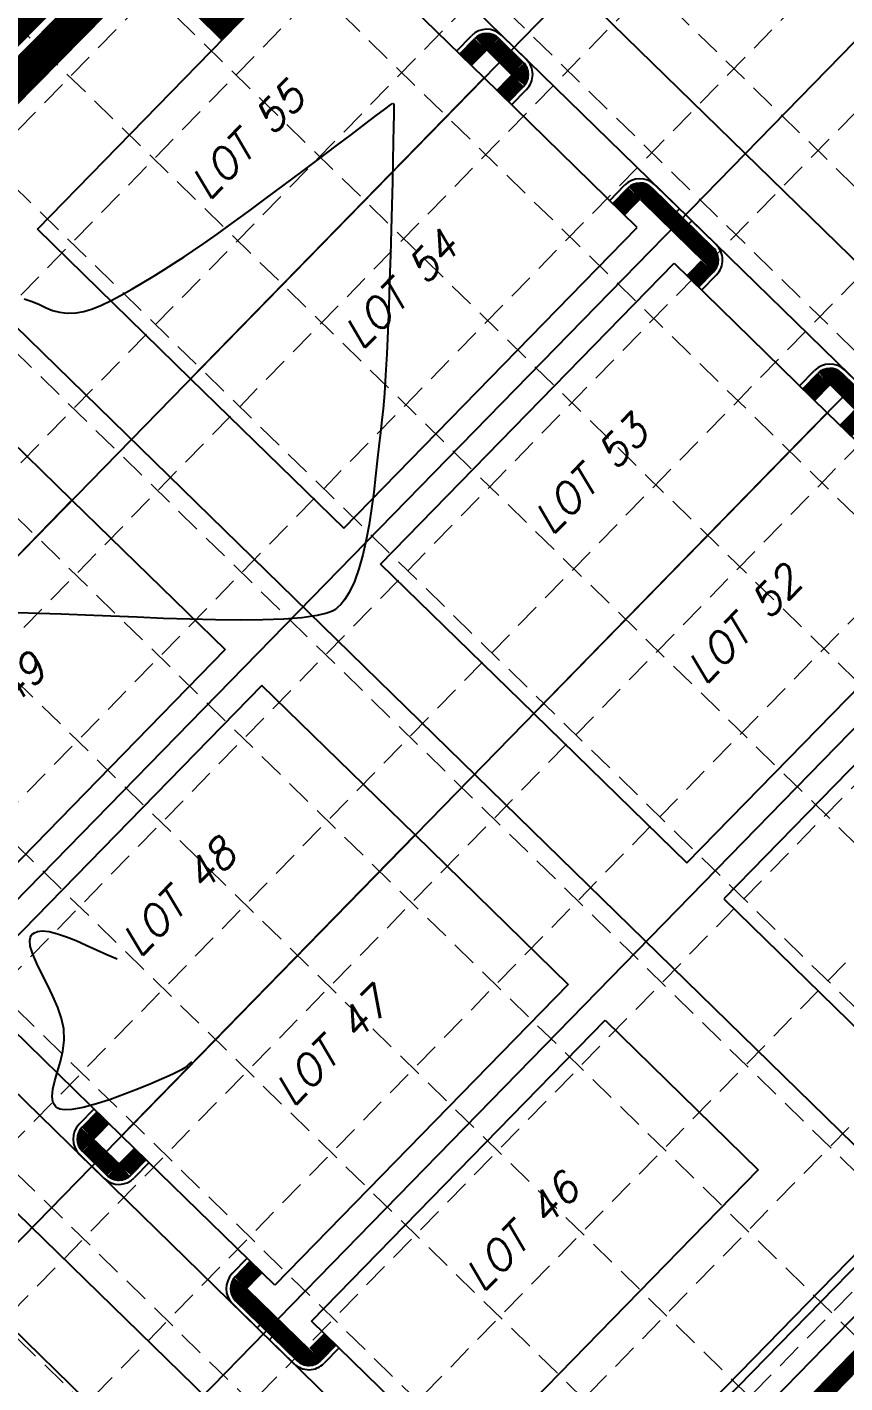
# Model space of a CAD drawing. Header units: feet. Extents: x -15 to 992, y 1644 to 2657.
# Drawn here: x 431.6 to 527.1, y 2278.3 to 2436.6 of the extents above; entities that cross this region are included whole.
import ezdxf
from ezdxf.enums import TextEntityAlignment as Align

# ---------------------------------------------------------------- set-up
doc = ezdxf.new("R2010")
doc.units = ezdxf.units.FT
doc.header["$LTSCALE"] = 30
doc.header["$MEASUREMENT"] = 0
for name, pattern in [('HIDDEN', [0.375, 0.25, -0.125]), ('HIDDEN2', [0.1875, 0.125, -0.0625]), ('x500106ebs$0$PHANTOM', [2.5, 1.25, -0.25, 0.25, -0.25, 0.25, -0.25]), ('x500106ebs$0$PHANTOM2', [1.25, 0.625, -0.125, 0.125, -0.125, 0.125, -0.125])]:
    doc.linetypes.add(name, pattern=pattern)
for name, color, linetype in [('CONTOURS', 35, 'x500106ebs$0$PHANTOM2'), ('EROSION BLANKET', 84, 'Continuous'), ('GRID', 254, 'HIDDEN'), ('LIMITS OF DISTURBANCE', 1, 'Continuous'), ('SILT FENCE', 200, 'Continuous'), ('x500106ebs$0$3-LOT-LINES', 251, 'x500106ebs$0$PHANTOM2'), ('x500106ebs$0$BND-LINES', 251, 'x500106ebs$0$PHANTOM'), ('x500106ebs$0$ROW', 251, 'x500106ebs$0$PHANTOM2'), ('x500106pbs$0$1-CURB-BACK', 1, 'Continuous'), ('x500106pbs$0$3-BLDG', 16, 'HIDDEN2'), ('x500106pbs$0$3-CURB-BACK', 16, 'HIDDEN2'), ('x500106pbs$0$3-CURB-FACE', 16, 'HIDDEN2'), ('x500106pbs$0$3-ESMT-SHARED', 16, 'HIDDEN2'), ('x500106pbs$0$3-TEXT-LOT-30', 16, 'HIDDEN2'), ('x500106pbs$0$AREA-PAVEMENT', 30, 'Continuous'), ('x500106pbs$0$AREA-SIDEWALK', 190, 'Continuous'), ('x500106pst$0$HATCH-DWU', 251, 'Continuous')]:
    doc.layers.add(name, color=color, linetype=linetype)
doc.styles.add('x500106pbs$0$SLANT 80', font='simplex', dxfattribs={"oblique": 15, "height": 2.4})

msp = doc.modelspace()

# ---------------------------------------------------------------- hatches: boundary and pattern name
at = {"layer": 'x500106pst$0$HATCH-DWU'}
h = msp.add_hatch(dxfattribs=at)
h.set_pattern_fill('ANSI31', color=5, scale=30, angle=30, style=0)
h.set_pattern_definition([(74.99999999999999, (0, 0), (-3.622221848584005, 0.9705714191344534), [])])
edge = h.paths.add_edge_path()
edge.add_line((255.7983242836366, 1930.697809170866), (256.9103195626999, 1936.015179705271))
edge.add_arc((380.7317338130041, 1910.121022583364), 126.4999999999978, 149.1260029113564, 168.1882438940524, ccw=False)
edge.add_line((272.157051857477, 1975.034722510695), (257.2236570281285, 2001.908201328402))
edge.add_line((257.2236570281285, 2001.908201328402), (258.4992732203664, 2003.215449880233))
edge.add_line((258.4992732203664, 2003.215449880233), (273.2036633233898, 1976.754077869611))
edge.add_arc((380.7317338130184, 1910.121022583353), 126.5000000000158, 135.7016666666651, 148.2143095073534, ccw=False)
edge.add_line((290.1940330540342, 1998.467922592808), (342.1040897513446, 2051.6652297891))
edge.add_line((342.1040897513446, 2051.6652297891), (333.979224528671, 2080.567131083789))
edge.add_line((333.979224528671, 2080.567131083789), (335.3904883449463, 2082.013391010014))
edge.add_line((335.3904883449463, 2082.013391010014), (343.51535356762, 2053.111489715326))
edge.add_line((343.51535356762, 2053.111489715326), (445.4664707900587, 2157.590761111852))
edge.add_line((445.4664707900587, 2157.590761111852), (437.3416055673844, 2186.492662406542))
edge.add_line((437.3416055673844, 2186.492662406542), (438.7528693836597, 2187.938922332767))
edge.add_line((438.7528693836597, 2187.938922332767), (446.8777346063339, 2159.037021038077))
edge.add_line((446.8777346063339, 2159.037021038077), (455.6187814122815, 2167.994825782244))
edge.add_line((455.6187814122815, 2167.994825782244), (455.7977096746519, 2167.820227165624))
edge.add_line((455.7977096746519, 2167.820227165624), (548.9069755328379, 2263.238389537534))
edge.add_line((548.9069755328379, 2263.238389537534), (540.7039866060978, 2292.418193729295))
edge.add_line((540.7039866060978, 2292.418193729295), (542.1152504223732, 2293.86445365552))
edge.add_line((542.1152504223732, 2293.86445365552), (550.3182393491134, 2264.68464946376))
edge.add_line((550.3182393491134, 2264.68464946376), (625.7303668454006, 2341.966824980114))
edge.add_line((625.7303668454006, 2341.966824980114), (617.5273779186596, 2371.146629171878))
edge.add_line((617.5273779186596, 2371.146629171878), (618.9386417349349, 2372.592889098104))
edge.add_line((618.9386417349349, 2372.592889098104), (627.141630661676, 2343.413084906339))
edge.add_line((627.141630661676, 2343.413084906339), (635.9834820259335, 2352.474193930955))
edge.add_line((635.9834820259335, 2352.474193930955), (636.0729461571117, 2352.386894622652))
edge.add_line((636.0729461571117, 2352.386894622652), (677.2054492600564, 2394.539389582904))
edge.add_arc((749.5819313885198, 2323.914249160341), 101.1249999999932, 104.8013327740087, 135.7016666666657, ccw=False)
edge.add_line((723.7477048671241, 2421.683663421856), (731.2801589707849, 2423.674011088813))
edge.add_line((731.2801589707849, 2423.674011088813), (731.8549625275028, 2421.498671834539))
edge.add_line((731.8549625275028, 2421.498671834539), (724.3225084238426, 2419.508324167583))
edge.add_arc((749.5819313883146, 2323.914249160694), 98.87499999959996, 104.8013327739458, 135.701666666729)
edge.add_line((678.815803621382, 2392.968002033329), (637.6833005184368, 2350.815507073077))
edge.add_line((637.6833005184368, 2350.815507073077), (637.7727646496215, 2350.728207764767))
edge.add_line((637.7727646496215, 2350.728207764767), (636.1888414833721, 2349.105006932187))
edge.add_line((636.1888414833721, 2349.105006932187), (645.420024565619, 2346.752293838427))
edge.add_line((645.420024565619, 2346.752293838427), (644.0087607493433, 2345.306033912202))
edge.add_line((644.0087607493433, 2345.306033912202), (634.7775776670967, 2347.658747005962))
edge.add_line((634.7775776670967, 2347.658747005962), (559.3654501708144, 2270.376571489604))
edge.add_line((559.3654501708144, 2270.376571489604), (568.5966332530572, 2268.023858395843))
edge.add_line((568.5966332530572, 2268.023858395843), (567.1853694367816, 2266.577598469618))
edge.add_line((567.1853694367816, 2266.577598469618), (557.9541863545389, 2268.930311563378))
edge.add_line((557.9541863545389, 2268.930311563378), (457.5869922983468, 2166.07424099943))
edge.add_line((457.5869922983468, 2166.07424099943), (457.7659205607161, 2165.89964238281))
edge.add_line((457.7659205607161, 2165.89964238281), (456.2828019527727, 2164.379745830677))
edge.add_line((456.2828019527727, 2164.379745830677), (465.2342522143438, 2162.09832707309))
edge.add_line((465.2342522143438, 2162.09832707309), (463.8229883980682, 2160.652067146865))
edge.add_line((463.8229883980682, 2160.652067146865), (454.871538136497, 2162.933485904451))
edge.add_line((454.871538136497, 2162.933485904451), (352.920420914056, 2058.454214507924))
edge.add_line((352.920420914056, 2058.454214507924), (361.8718711756304, 2056.172795750337))
edge.add_line((361.8718711756304, 2056.172795750337), (360.4606073593548, 2054.726535824112))
edge.add_line((360.4606073593548, 2054.726535824112), (351.5091570977805, 2057.007954581699))
edge.add_line((351.5091570977805, 2057.007954581699), (292.3411722024683, 1996.372739193375))
edge.add_arc((380.7317338130316, 1910.121022583343), 123.5000000000321, 135.7016666666661, 146.7224489721912)
edge.add_line((277.4829663010488, 1977.884892066014), (285.163806751892, 1977.562547039276))
edge.add_line((285.163806751892, 1977.562547039276), (283.5218891579227, 1975.879913650014))
edge.add_line((283.5218891579227, 1975.879913650014), (276.3836188671756, 1976.179488409113))
edge.add_arc((380.7317338130059, 1910.121022583364), 123.4999999999996, 147.6637948418411, 168.1882438940524)
edge.add_line((259.8467957899799, 1935.401089022538), (258.7348005109166, 1930.083718488133))
edge.add_line((258.7348005109166, 1930.083718488133), (255.7983242836366, 1930.697809170866))

# ---------------------------------------------------------------- linework, layer by layer
at = {"layer": 'CONTOURS', "lineweight": -3}
for p, q in [((472.3344768676716, 2426.296746147361, 469), (473.3432632341248, 2427.061669390371, 469)), ((473.3432632341248, 2427.061669390371, 469), (473.9873095006851, 2427.550692021328, 469)), ((473.9873095006851, 2427.550692021328, 469), (474.2141263620802, 2427.723006846598, 469)), ((474.2141263620802, 2427.723006846598, 469), (474.2681677376263, 2427.740019823367, 469)), ((474.2681677376263, 2427.740019823367, 469), (474.3281615123901, 2427.683218345819, 469)), ((474.3281615123901, 2427.683218345819, 469), (474.3974519566582, 2427.59384856001, 469)), ((474.39438078481, 2427.28021369637, 469), (474.3797846166642, 2426.399640804286, 469)), ((474.3974519566582, 2427.59384856001, 469), (474.39438078481, 2427.28021369637, 469)), ((469.4326410561748, 2424.102426599721, 469), (471.0134397065974, 2425.296729485933, 469)), ((471.0134397065974, 2425.296729485933, 469), (472.3344768676716, 2426.296746147361, 469)), ((474.3539830216469, 2425.019129627359, 469), (474.3172955691834, 2423.205679909194, 469)), ((474.3797846166642, 2426.399640804286, 469), (474.3539830216469, 2425.019129627359, 469)), ((467.6445702216761, 2422.754644682358, 469), (469.4326410561748, 2424.102426599721, 469)), ((465.701716508373, 2421.29419092748, 469), (467.6445702216761, 2422.754644682358, 469)), ((474.3172955691834, 2423.205679909194, 469), (474.2700418287, 2421.026291393393, 469)), ((463.6565692215386, 2419.761872528719, 469), (465.701716508373, 2421.29419092748, 469)), ((474.2700418287, 2421.026291393393, 469), (474.2125413696217, 2418.547963823559, 469)), ((461.5616176664441, 2418.198496679712, 469), (463.6565692215386, 2419.761872528719, 469)), ((474.2125413696217, 2418.547963823559, 469), (474.1451137613744, 2415.837696943295, 469)), ((459.4693511483624, 2416.644870574091, 469), (461.5616176664441, 2418.198496679712, 469)), ((457.4322589725657, 2415.141801405492, 469), (459.4693511483624, 2416.644870574091, 469)), ((474.1451137613744, 2415.837696943295, 469), (474.0680785733839, 2412.962490496205, 469)), ((455.5028304443263, 2413.730096367547, 469), (457.4322589725657, 2415.141801405492, 469)), ((452.1769215516076, 2411.344007458158, 469), (453.7335548689161, 2412.45056265389, 469)), ((453.7335548689161, 2412.45056265389, 469), (455.5028304443263, 2413.730096367547, 469)), ((474.0680785733839, 2412.962490496205, 469), (473.9817553750763, 2409.989344225891, 469)), ((450.885419797673, 2410.451237973984, 469), (452.1769215516076, 2411.344007458158, 469)), ((447.5081951658008, 2408.299694154059, 469), (448.7282044724222, 2409.069931872715, 469)), ((448.7282044724222, 2409.069931872715, 469), (449.9115389123845, 2409.813061395002, 469)), ((449.9115389123845, 2409.813061395002, 469), (450.885419797673, 2410.451237973984, 469)), ((473.9817553750763, 2409.989344225891, 469), (473.8864637358768, 2406.985257875957, 469)), ((445.01682411872, 2406.753042501071, 469), (446.2661790340549, 2407.521135332392, 469)), ((446.2661790340549, 2407.521135332392, 469), (447.5081951658008, 2408.299694154059, 469)), ((442.5547701034232, 2405.323403182906, 469), (443.7747984613311, 2406.014202753457, 469)), ((443.7747984613311, 2406.014202753457, 469), (445.01682411872, 2406.753042501071, 469)), ((473.8864637358768, 2406.985257875957, 469), (473.782523225211, 2404.017231190004, 469)), ((431.2046211102713, 2404.913634815423, 469), (432.1534137380552, 2404.580376202697, 469)), ((432.1534137380552, 2404.580376202697, 469), (432.9874348747953, 2404.218685849854, 469)), ((440.2393774521911, 2404.161072946431, 469), (441.3714070865317, 2404.699430882778, 469)), ((441.3714070865317, 2404.699430882778, 469), (442.5547701034232, 2405.323403182906, 469)), ((432.9874348747953, 2404.218685849854, 469), (433.7598845509772, 2403.864672278888, 469)), ((433.7598845509772, 2403.864672278888, 469), (434.5239627970861, 2403.554444011791, 469)), ((434.5239627970861, 2403.554444011791, 469), (435.3328696436074, 2403.324109570559, 469)), ((435.3328696436074, 2403.324109570559, 469), (436.2398051210266, 2403.209777477184, 469)), ((436.2398051210266, 2403.209777477184, 469), (437.2979692598287, 2403.24755625366, 469)), ((437.2979692598287, 2403.24755625366, 469), (438.1879904973048, 2403.416348538513, 469)), ((438.1879904973048, 2403.416348538513, 469), (439.1733492419373, 2403.727116467224, 469)), ((439.1733492419373, 2403.727116467224, 469), (440.2393774521911, 2404.161072946431, 469)), ((473.782523225211, 2404.017231190004, 469), (473.670253412505, 2401.152263911637, 469)), ((473.670253412505, 2401.152263911637, 469), (473.5499738671842, 2398.457355784458, 469)), ((473.5499738671842, 2398.457355784458, 469), (473.4220041586746, 2395.999506552071, 469)), ((473.4220041586746, 2395.999506552071, 469), (473.2866638564014, 2393.845715958078, 469)), ((473.2866638564014, 2393.845715958078, 469), (473.1442725297911, 2392.062983746082, 469)), ((473.1442725297911, 2392.062983746082, 469), (472.9951497482689, 2390.718309659687, 469)), ((472.9951497482689, 2390.718309659687, 469), (472.8139488452916, 2389.287017885968, 469)), ((472.8139488452916, 2389.287017885968, 469), (472.6349808706163, 2387.6956942845, 469)), ((472.6349808706163, 2387.6956942845, 469), (472.4500921200804, 2385.97895925181, 469)), ((472.4500921200804, 2385.97895925181, 469), (472.2511288895221, 2384.171433184425, 469)), ((472.2511288895221, 2384.171433184425, 469), (472.0299374747788, 2382.307736478874, 469)), ((472.0299374747788, 2382.307736478874, 469), (471.7783641716883, 2380.422489531682, 469)), ((471.7783641716883, 2380.422489531682, 469), (471.4882552760882, 2378.550312739379, 469)), ((471.4882552760882, 2378.550312739379, 469), (471.1514570838165, 2376.72582649849, 469)), ((471.1514570838165, 2376.72582649849, 469), (470.7598158907108, 2374.983651205544, 469)), ((470.7598158907108, 2374.983651205544, 469), (470.3051779926091, 2373.358407257067, 469)), ((470.3051779926091, 2373.358407257067, 469), (469.7793896853486, 2371.884715049586, 469)), ((469.7793896853486, 2371.884715049586, 469), (469.1742972647678, 2370.59719497963, 469)), ((468.6276450775149, 2369.724487769149, 469), (468.1784123128507, 2369.17335330772, 469)), ((469.1742972647678, 2370.59719497963, 469), (468.6276450775149, 2369.724487769149, 469)), ((432.8773078443987, 2368.148174785827, 469), (430.4896333503352, 2368.197550761484, 469)), ((435.5168094818227, 2368.061570468578, 469), (432.8773078443987, 2368.148174785827, 469)), ((438.3530766899762, 2367.949103123098, 469), (435.5168094818227, 2368.061570468578, 469)), ((441.331047896228, 2367.822138062747, 469), (438.3530766899762, 2367.949103123098, 469)), ((465.4243091827893, 2367.902332054815, 469), (463.648772762052, 2367.648337447799, 469)), ((466.5529648305524, 2368.176374106873, 469), (465.4243091827893, 2367.902332054815, 469)), ((467.2107546761547, 2368.427051438298, 469), (466.5529648305524, 2368.176374106873, 469)), ((467.552815808212, 2368.617031493224, 469), (467.2107546761547, 2368.427051438298, 469)), ((467.6935852669944, 2368.7191528384, 469), (467.552815808212, 2368.617031493224, 469)), ((467.8592579184678, 2368.859320945986, 469), (467.6935852669944, 2368.7191528384, 469)), ((468.1784123128507, 2369.17335330772, 469), (467.8592579184678, 2368.859320945986, 469)), ((444.3956615279471, 2367.692040600885, 469), (441.331047896228, 2367.822138062747, 469)), ((447.4918560125027, 2367.570176050873, 469), (444.3956615279471, 2367.692040600885, 469)), ((450.5645697772632, 2367.46790972607, 469), (447.4918560125027, 2367.570176050873, 469)), ((453.5587412495975, 2367.396606939836, 469), (450.5645697772632, 2367.46790972607, 469)), ((456.4193088568745, 2367.367633005531, 469), (453.5587412495975, 2367.396606939836, 469)), ((459.0912110264635, 2367.392353236517, 469), (456.4193088568745, 2367.367633005531, 469)), ((461.5193861857331, 2367.482132946153, 469), (459.0912110264635, 2367.392353236517, 469)), ((463.648772762052, 2367.648337447799, 469), (461.5193861857331, 2367.482132946153, 469)), ((431.8570974594259, 2329.925695645309, 469), (431.9288643040254, 2330.316284786983, 469)), ((431.9212709493058, 2329.290466386879, 469), (431.8570974594259, 2329.925695645309, 469)), ((431.9288643040254, 2330.316284786983, 469), (432.0411743195509, 2330.531610395033, 469)), ((432.0411743195509, 2330.531610395033, 469), (432.1181432952565, 2330.624914175111, 469)), ((432.1181432952565, 2330.624914175111, 469), (432.2061135131971, 2330.708349860098, 469)), ((432.2061135131971, 2330.708349860098, 469), (432.4044014544686, 2330.846320892341, 469)), ((432.4044014544686, 2330.846320892341, 469), (432.7549137302051, 2330.984783130878, 469)), ((432.7549137302051, 2330.984783130878, 469), (433.3135392579893, 2331.052061700508, 469)), ((433.3135392579893, 2331.052061700508, 469), (434.1417840629135, 2330.970120595287, 469)), ((434.1417840629135, 2330.970120595287, 469), (435.092744531911, 2330.732908850316, 469)), ((435.092744531911, 2330.732908850316, 469), (436.1431840012574, 2330.37173091974, 469)), ((436.1431840012574, 2330.37173091974, 469), (437.2698658072281, 2329.917891257706, 469)), ((437.2698658072281, 2329.917891257706, 469), (438.4495532860997, 2329.402694318361, 469)), ((432.21417990695, 2328.337668721484, 469), (431.9212709493058, 2329.290466386879, 469)), ((432.6860782736087, 2327.241092876754, 469), (432.21417990695, 2328.337668721484, 469)), ((438.4495532860997, 2329.402694318361, 469), (439.6590097741473, 2328.857444555852, 469)), ((439.6590097741473, 2328.857444555852, 469), (440.8749986076471, 2328.313446424325, 469)), ((440.8749986076471, 2328.313446424325, 469), (442.0742831228747, 2327.802004377926, 469)), ((433.2755355407335, 2326.035692103827, 469), (432.6860782736087, 2327.241092876754, 469)), ((433.9211211997756, 2324.756419653843, 469), (433.2755355407335, 2326.035692103827, 469)), ((434.5614047421864, 2323.43822877794, 469), (433.9211211997756, 2324.756419653843, 469)), ((435.1349556594171, 2322.116072727258, 469), (434.5614047421864, 2323.43822877794, 469)), ((435.5803434429192, 2320.824904752933, 469), (435.1349556594171, 2322.116072727258, 469)), ((435.8361375841439, 2319.599678106104, 469), (435.5803434429192, 2320.824904752933, 469)), ((435.8734644393903, 2318.295957586917, 469), (435.8361375841439, 2319.599678106104, 469)), ((435.7188848311439, 2317.020493797991, 469), (435.8734644393903, 2318.295957586917, 469)), ((435.1082516323054, 2314.627124364501, 469), (435.440960111438, 2315.791483727719, 469)), ((435.440960111438, 2315.791483727719, 469), (435.7188848311439, 2317.020493797991, 469)), ((450.6706127032346, 2315.685206901686, 469), (450.4949051978228, 2315.521566358188, 469)), ((450.7647277741301, 2315.775007096388, 469), (450.6706127032346, 2315.685206901686, 469)), ((434.7893207457785, 2313.54561269673, 469), (435.1082516323054, 2314.627124364501, 469)), ((448.1356835478882, 2314.131153276331, 469), (447.2275864060448, 2313.727882179728, 469)), ((448.6418536690867, 2314.362141291043, 469), (448.1356835478882, 2314.131153276331, 469)), ((449.175238336757, 2314.615972070806, 469), (448.6418536690867, 2314.362141291043, 469)), ((449.5961350714049, 2314.84077372712, 469), (449.175238336757, 2314.615972070806, 469)), ((449.9626268827219, 2315.079946574088, 469), (449.5961350714049, 2314.84077372712, 469)), ((450.2556805694901, 2315.310797120008, 469), (449.9626268827219, 2315.079946574088, 469)), ((450.4949051978228, 2315.521566358188, 469), (450.2556805694901, 2315.310797120008, 469)), ((434.467037158674, 2311.703920401117, 469), (434.5527288038904, 2312.565145712803, 469)), ((434.5527288038904, 2312.565145712803, 469), (434.7893207457785, 2313.54561269673, 469)), ((444.5463287323253, 2312.600036901401, 469), (442.9435270363999, 2311.973235799956, 469)), ((446.0027416615319, 2313.201214541371, 469), (444.5463287323253, 2312.600036901401, 469)), ((447.2275864060448, 2313.727882179728, 469), (446.0027416615319, 2313.201214541371, 469)), ((434.5532052846706, 2311.113022531984, 469), (434.467037158674, 2311.703920401117, 469)), ((434.7311221680502, 2310.733178040026, 469), (434.5532052846706, 2311.113022531984, 469)), ((439.639475016296, 2310.838309373193, 469), (438.1085835280683, 2310.427957128152, 469)), ((441.2795159917318, 2311.369697777174, 469), (439.639475016296, 2310.838309373193, 469)), ((442.9435270363999, 2311.973235799956, 469), (441.2795159917318, 2311.369697777174, 469)), ((434.9119087805859, 2310.512288641088, 469), (434.7311221680502, 2310.733178040026, 469)), ((435.0226001663877, 2310.41198274805, 469), (434.9119087805859, 2310.512288641088, 469)), ((435.1278098387843, 2310.339005437254, 469), (435.0226001663877, 2310.41198274805, 469)), ((435.3894875012954, 2310.229476324715, 469), (435.1278098387843, 2310.339005437254, 469)), ((435.8999282592001, 2310.150380043727, 469), (435.3894875012954, 2310.229476324715, 469)), ((436.772020945024, 2310.187527582188, 469), (435.8999282592001, 2310.150380043727, 469)), ((438.1085835280683, 2310.427957128152, 469), (436.772020945024, 2310.187527582188, 469))]:
    msp.add_line(p, q, dxfattribs=at)
at = {"layer": 'EROSION BLANKET', "linetype": 'Continuous', "const_width": 2}
for points in [[(469.1319115710317, 2446.128720128168), (470.7716225078858, 2447.843039301391, 0.4011770673599576), (470.7717841314345, 2449.234910436202), (469.3306793297331, 2450.874974037968, 0.3510679326898106), (468.0864713062523, 2450.83341142784), (454.2900384590852, 2436.438409654362), (446.4518799459059, 2444.086903051223), (477.6320315440792, 2476.231178604914)], [(482.8048874632049, 2432.804749635826), (484.5551946022978, 2434.59846038265, -0.3845066189077597), (485.9250709588554, 2434.5731585024), (488.7743175791802, 2431.733852352148, -0.359083944522087), (488.8309287646754, 2430.427600196359), (487.0908162720395, 2428.639853312556)], [(500.6468911211797, 2415.321537942319), (502.4821670579414, 2417.20232451836, -0.3917851036990403), (503.8008039338582, 2417.163272690572), (510.9871479949416, 2410.130522536655, -0.4275767894525164), (510.9710590880557, 2408.717839470926), (509.2517015259327, 2406.938063933388)], [(522.9212219177039, 2393.705982510647), (524.6715290567968, 2395.49969325747, -0.3845066189077597), (526.0414054133544, 2395.474391377221), (528.8906520336792, 2392.635085226969, -0.359083944522087), (528.9472632191744, 2391.32883307118), (527.2071507265384, 2389.541086187377)], [(480.5398141502568, 2270.156891343365), (479.0581771341734, 2268.510557031241, 0.5941614638197928), (479.2391842447327, 2266.58485648812), (487.6458824277209, 2258.246882468135, 0.3878215604443712), (506.9037962885667, 2258.827609442609), (575.192511930364, 2329.066610910402, 0.3799901442328473), (575.2580389342278, 2347.578014934403), (566.0501220580144, 2356.426838412245, 0.2755512110774802), (564.7750818621038, 2356.413173521087), (562.9751195090656, 2354.553179524905)], [(440.4223686161025, 2309.159809392181), (438.6720614770096, 2307.366098645357, 0.3845066189077597), (438.7309045039018, 2305.997252811969), (441.639138065519, 2303.218396344036, 0.359083944522087), (442.946384859856, 2303.193792695434), (444.6909795950309, 2304.977165796492)], [(458.3512304375699, 2291.785666936274), (456.515954500808, 2289.904880360232, 0.3917851036990403), (456.5872884789519, 2288.587595379924), (463.7939252746039, 2281.575641173909, 0.4275767894525164), (465.2057906068403, 2281.626322341508), (466.9429246818943, 2283.38875151618)]]:
    msp.add_lwpolyline(points, format="xyb", dxfattribs=at)
at = {"layer": 'GRID', "color": 252, "linetype": 'HIDDEN', "lineweight": 0, "ltscale": 0.4}
for p, q in [((24.88136322551452, 2009.208822167126), (618.9592327108123, 2617.64821599719)), ((34.69490183567683, 1999.626921046395), (628.7727713209746, 2608.06631487646)), ((44.12338714910766, 1989.715171299216), (638.2012566344054, 2598.15456512928)), ((53.93692575926991, 1980.133270178485), (648.0147952445677, 2588.57266400855)), ((63.75046436943228, 1970.551369057755), (657.8283338547301, 2578.990762887819)), ((73.56400297959465, 1960.969467937024), (667.6418724648923, 2569.408861767089)), ((83.3775415897569, 1951.387566816293), (677.4554110750546, 2559.826960646358)), ((93.19108019991927, 1941.805665695563), (687.268949685217, 2550.245059525627)), ((103.0046188100816, 1932.223764574832), (697.0824882953793, 2540.663158404896)), ((112.8181574202439, 1922.641863454102), (706.8960269055417, 2531.081257284166)), ((122.6316960304063, 1913.059962333371), (716.7095655157041, 2521.499356163436)), ((132.4452346405686, 1903.47806121264), (726.5231041258663, 2511.917455042705)), ((142.2587732507309, 1893.89616009191), (736.3366427360287, 2502.335553921974)), ((455.218585382797, 2489.279090459768), (798.7357796350107, 2153.870231397759)), ((445.6366842620664, 2479.465551849606), (789.1538785142801, 2144.056692787597)), ((436.0547831413357, 2469.652013239443), (779.5719773935496, 2134.243154177434)), ((426.4728820206051, 2459.838474629281), (769.9900762728189, 2124.429615567272)), ((416.8909808998745, 2450.024936019118), (760.4081751520882, 2114.616076957109)), ((407.3090797791439, 2440.211397408956), (750.8262740313577, 2104.802538346947)), ((397.7271786584133, 2430.397858798794), (741.244372910627, 2094.988999736785)), ((388.1452775376827, 2420.584320188631), (731.6624717898965, 2085.175461126622)), ((378.5633764169521, 2410.770781578469), (722.0805706691658, 2075.36192251646)), ((368.9814752962214, 2400.957242968307), (712.4986695484351, 2065.548383906298)), ((359.3995741754908, 2391.143704358145), (702.9167684277046, 2055.734845296136)), ((349.8176730547602, 2381.330165747982), (693.334867306974, 2045.921306685973)), ((340.2357719340296, 2371.51662713782), (683.7529661862434, 2036.107768075811))]:
    msp.add_line(p, q, dxfattribs=at)
at = {"layer": 'LIMITS OF DISTURBANCE', "linetype": 'HIDDEN', "ltscale": 3, "const_width": 4}
msp.add_lwpolyline([(99.87799196693595, 2101.04260152411), (546.2491258978876, 2554.887884681529), (555.1327804243257, 2546.709229397255), (591.9834284274668, 2571.478746412585), (859.1579741986843, 2305.02584809889), (375.4263644036077, 1810.860391798892), (93.5953546354117, 2088.413520330259), (90.24102843307594, 2091.346127704026)], close=True, dxfattribs=at)
at = {"layer": 'SILT FENCE', "linetype": 'Continuous', "const_width": 4}
msp.add_lwpolyline([(836.8651913005059, 2320.689833951234), (591.6707909093144, 2565.102814460291), (554.5842939972349, 2540.812678434927), (546.8029642104742, 2548.482180285833), (96.55722308693112, 2091.613589474177)], dxfattribs=at)
at = {"layer": 'x500106ebs$0$3-LOT-LINES', "color": 7, "linetype": 'Continuous'}
for p, q in [((340.3524062217626, 2282.546637043877), (495.3959777798387, 2441.434934028)), ((380.4323369925323, 2243.436546921119), (535.47590855061, 2402.324843905244))]:
    msp.add_line(p, q, dxfattribs=at)
for points in [[(515.43594316523, 2421.879888966621), (625.4092799072632, 2534.580312550832)], [(469.0547862482654, 2467.138730290341), (586.2915350635552, 2352.738836785318)], [(360.3923716071488, 2262.991591982495), (515.4359431652263, 2421.87988896662)], [(416.9395777034558, 2414.599480432608), (534.6103445441985, 2299.776071123942)], [(400.4723023779187, 2223.881501859738), (555.5158739359973, 2382.769798843864)], [(364.9263048945903, 2361.960761445492), (482.9291540248418, 2246.813305462565)]]:
    msp.add_lwpolyline(points, dxfattribs=at)
at = {"layer": 'x500106ebs$0$BND-LINES', "color": 7, "linetype": 'Continuous'}
msp.add_lwpolyline([(313.0856590147096, 2309.153592697601), (384.1450676010837, 2381.539245598766), (549.7248119501, 2548.466662943295)], dxfattribs=at)
at = {"layer": 'x500106ebs$0$ROW', "color": 7, "linetype": 'Continuous'}
msp.add_lwpolyline([(220.97302955679, 1978.361269154163), (623.2687888705782, 2390.633041785281, 0.1990740827133552), (630.3738926462315, 2408.414609967078, -2.416339559352532), (680.9509481426815, 2359.061401002647, 0.199074082713358), (663.3487196413502, 2351.522951662525), (261.0529603275617, 1939.251179031406)], format="xyb", dxfattribs=at)
at = {"layer": 'x500106pbs$0$1-CURB-BACK', "color": 7, "linetype": 'Continuous'}
msp.add_line((507.5374868900568, 2258.429240792725), (575.2817501383885, 2327.853406592072), dxfattribs=at)
at = {"layer": 'x500106pbs$0$3-BLDG', "color": 7, "linetype": 'Continuous'}
for p, q in [((432.7477061494309, 2413.029517769221), (467.0272345457224, 2448.159099947774)), ((467.0272345457224, 2448.159099947774), (484.9200607826687, 2430.699238285821)), ((484.9200607826687, 2430.699238285821), (450.6405323863777, 2395.569656107275)), ((484.9200607826687, 2430.699238285821), (450.6405323863777, 2395.569656107275)), ((502.8128870196228, 2413.239376623883), (484.9200607826687, 2430.699238285821)), ((450.6405323863777, 2395.569656107275), (432.7477061494309, 2413.029517769221)), ((468.5333586233309, 2378.109794445329), (502.8128870196228, 2413.239376623883)), ((472.8276369201997, 2373.919427646463), (507.1071653164911, 2409.049009825016)), ((507.1071653164911, 2409.049009825016), (524.9999915534379, 2391.589148163063)), ((436.7890421345909, 2381.374680625984), (418.89621589764, 2398.834542287925)), ((450.6405323863777, 2395.569656107275), (468.5333586233309, 2378.109794445329)), ((524.9999915534379, 2391.589148163063), (490.7204631571461, 2356.459565984517)), ((524.9999915534379, 2391.589148163063), (490.7204631571461, 2356.459565984517)), ((542.8928177903915, 2374.129286501124), (524.9999915534379, 2391.589148163063)), ((402.5095137383054, 2346.245098447432), (436.7890421345909, 2381.374680625984)), ((402.5095137383054, 2346.245098447432), (436.7890421345909, 2381.374680625984)), ((436.7890421345909, 2381.374680625984), (454.6818683715423, 2363.914818964035)), ((490.7204631571461, 2356.459565984517), (472.8276369201997, 2373.919427646463)), ((508.6132893941001, 2338.999704322571), (542.8928177903915, 2374.129286501124)), ((547.1870960872601, 2369.938919702258), (512.9075676909687, 2334.809337523712)), ((454.6818683715423, 2363.914818964035), (420.4023399752495, 2328.785236785483)), ((458.9761466684071, 2359.724452165172), (424.6966182721138, 2324.59486998662)), ((476.8689729053584, 2342.26459050323), (458.9761466684071, 2359.724452165172)), ((490.7204631571461, 2356.459565984517), (508.6132893941001, 2338.999704322571)), ((442.5894445090729, 2307.135008324679), (476.8689729053584, 2342.26459050323)), ((442.5894445090729, 2307.135008324679), (476.8689729053584, 2342.26459050323)), ((476.8689729053584, 2342.26459050323), (494.7617991423098, 2324.804728841282)), ((512.9075676909687, 2334.809337523712), (530.8003939279223, 2317.349475861766)), ((424.6966182721138, 2324.59486998662), (442.5894445090729, 2307.135008324679)), ((494.7617991423098, 2324.804728841282), (460.4822707460165, 2289.67514666273)), ((464.7765490428873, 2285.48477986386), (499.0560774391728, 2320.614362042412)), ((499.0560774391728, 2320.614362042412), (516.9489036761241, 2303.154500380464)), ((460.4822707460165, 2289.67514666273), (442.5894445090729, 2307.135008324679)), ((516.9489036761241, 2303.154500380464), (482.6693752798313, 2268.024918201912)), ((482.6693752798313, 2268.024918201912), (464.7765490428873, 2285.48477986386))]:
    msp.add_line(p, q, dxfattribs=at)
at = {"layer": 'x500106pbs$0$3-CURB-BACK', "color": 7, "linetype": 'Continuous'}
for p, q in [((482.0572085847591, 2433.492816151736), (483.8031947509554, 2435.282098775433)), ((486.6314097828668, 2435.316735941433), (489.4942619807813, 2432.523158075522)), ((487.7829129805784, 2427.905660419906), (489.5288991467822, 2429.69494304361)), ((499.9500348217106, 2416.032954489779), (501.6960209879297, 2417.822237113499)), ((504.5242360198412, 2417.8568742795), (511.6813665146223, 2410.872929614726)), ((509.9700175144056, 2406.255431959096), (511.7160036806225, 2408.044714582814)), ((522.1371393555278, 2394.382726028978), (523.8831255217367, 2396.172008652688)), ((526.7113405536479, 2396.206645818689), (529.5741927515624, 2393.413067952777)), ((439.7265923111505, 2309.928586190583), (437.9806061449414, 2308.139303566873)), ((438.0152433109416, 2305.311088534962), (440.8780955088552, 2302.517510669048)), ((445.452296706983, 2304.341430458765), (443.706310540767, 2302.552147835048)), ((457.6194185481177, 2292.468724528636), (455.8734323818985, 2290.679441904915)), ((455.9080695478988, 2287.851226873004), (463.0652000426753, 2280.867282208225)), ((467.6394012408036, 2282.691201997944), (465.8934150745872, 2280.901919374226))]:
    msp.add_line(p, q, dxfattribs=at)
for centre, start, end in [((485.2346208499116, 2433.885309842477), 45.70166666668188, 135.7016666666658), ((488.0974730478261, 2431.091731976566), 315.7016666666657, 45.70166666668188), ((503.127447086886, 2416.425448180544), 45.70166666667959, 135.7016666666612), ((510.2845775816667, 2409.44150351577), 315.7016666666611, 45.70166666667959), ((525.3145516206928, 2394.775219719732), 45.70166666668188, 135.7016666666658), ((439.4120322438981, 2306.742514633917), 135.7016666666704, 225.701666666652), ((442.2748844418112, 2303.948936768004), 225.701666666652, 315.7016666666703), ((457.3048584808539, 2289.28265297196), 135.7016666666705, 225.7016666666519), ((464.4619889756314, 2282.298708307182), 225.7016666666519, 315.7016666666705)]:
    msp.add_arc(centre, 2, start, end, dxfattribs=at)
at = {"layer": 'x500106pbs$0$3-CURB-FACE', "color": 7, "linetype": 'Continuous'}
for p, q in [((481.69935206002, 2433.842013384975), (483.4453382262161, 2435.631296008673)), ((486.9806070161052, 2435.674592466174), (489.8434592140199, 2432.881014600262)), ((488.1407695053174, 2427.556463186667), (489.886755671521, 2429.345745810371)), ((499.5921782969712, 2416.382151723018), (501.3381644631921, 2418.171434346739)), ((504.8734332530802, 2418.21473080424), (507.7362854509892, 2415.421152938335)), ((507.7362854509892, 2415.421152938335), (507.3870882177492, 2415.063296413595)), ((509.167711549945, 2414.02436400538), (508.8185143167055, 2413.66650748064)), ((512.0305637478617, 2411.230786139467), (509.167711549945, 2414.02436400538)), ((510.3278740391446, 2405.906234725857), (512.0738602053624, 2407.695517349576)), ((521.7792828307888, 2394.731923262217), (523.5252689969975, 2396.521205885927)), ((527.0605377868869, 2396.564502343428), (529.9233899848014, 2393.770924477516)), ((439.3687357864111, 2310.277783423821), (437.6227496202029, 2308.488500800112)), ((437.6660460777031, 2304.953232010223), (440.5288982756161, 2302.159654144309)), ((445.8101532317224, 2303.992233225526), (444.064167065506, 2302.202950601809)), ((457.2615620233787, 2292.817921761875), (455.5155758571591, 2291.028639138153)), ((455.5588723146589, 2287.493370348265), (458.4217245125651, 2284.699792482357)), ((458.4217245125651, 2284.699792482357), (458.770921745805, 2285.057649007097)), ((459.853150611521, 2283.303003549401), (460.20234784476, 2283.660860074141)), ((462.7160028094354, 2280.509425683485), (459.853150611521, 2283.303003549401)), ((467.9972577655435, 2282.342004764706), (466.2512715993257, 2280.552722140987))]:
    msp.add_line(p, q, dxfattribs=at)
for centre, start, end in [((485.2346208499112, 2433.885309842478), 45.70166666668188, 135.7016666666658), ((488.0974730478259, 2431.091731976566), 315.701666666668, 45.70166666668188), ((503.127447086886, 2416.425448180544), 45.70166666667959, 135.7016666666612), ((510.2845775816671, 2409.441503515771), 315.7016666666611, 45.70166666667959), ((525.3145516206928, 2394.775219719732), 45.70166666668188, 135.701666666668), ((439.4120322438986, 2306.742514633917), 135.701666666652, 225.701666666652), ((442.2748844418112, 2303.948936768003), 225.701666666652, 315.7016666666519), ((457.3048584808539, 2289.28265297196), 135.7016666666705, 225.7016666666519), ((464.4619889756304, 2282.298708307181), 225.7016666666519, 315.7016666666705)]:
    msp.add_arc(centre, 2.5, start, end, dxfattribs=at)
at = {"layer": 'x500106pbs$0$3-ESMT-SHARED', "color": 7, "linetype": 'Continuous'}
for p, q in [((470.519206878132, 2451.737665195177), (579.3075903987956, 2345.581706290556)), ((381.1396258574848, 2360.111844977252), (489.9130986896203, 2253.970435957346)), ((475.9452093600821, 2239.656174967803), (367.156825839435, 2345.81213387244))]:
    msp.add_line(p, q, dxfattribs=at)
at = {"layer": 'x500106pbs$0$AREA-PAVEMENT', "color": 7, "linetype": 'Continuous'}
msp.add_line((236.9198928627528, 1981.100950320267), (627.0093536093244, 2380.863736139903), dxfattribs=at)
at = {"layer": 'x500106pbs$0$AREA-SIDEWALK', "color": 7}
for p, q in [((222.2221662799111, 1978.209526046554), (623.9845019200562, 2389.934647318804)), ((626.8473541179686, 2387.141069452893), (224.8720195771521, 1975.197667395138))]:
    msp.add_line(p, q, dxfattribs=at)

# ---------------------------------------------------------------- texts
at = {"layer": 'x500106pbs$0$3-TEXT-LOT-30', "color": 7, "style": 'x500106pbs$0$SLANT 80', "oblique": 15}
for s, p in [('LOT 55', (458.5108267212047, 2422.184037385492)), ('LOT 54', (476.403652958151, 2404.724175723546)), ('LOT 53', (498.5907574919736, 2383.073947262733)), ('LOT 52', (516.4835837289204, 2365.614085600788)), ('LOT 49', (428.2726343100678, 2355.399618063698)), ('LOT 48', (450.4597388438904, 2333.749389602885)), ('LOT 47', (468.3525650808372, 2316.289527940939)), ('LOT 46', (490.539669614659, 2294.639299480134))]:
    msp.add_text(s, height=3.5, rotation=45.70166666666746, dxfattribs=at).set_placement(p, align=Align.CENTER)

doc.saveas('drawing.dxf')
